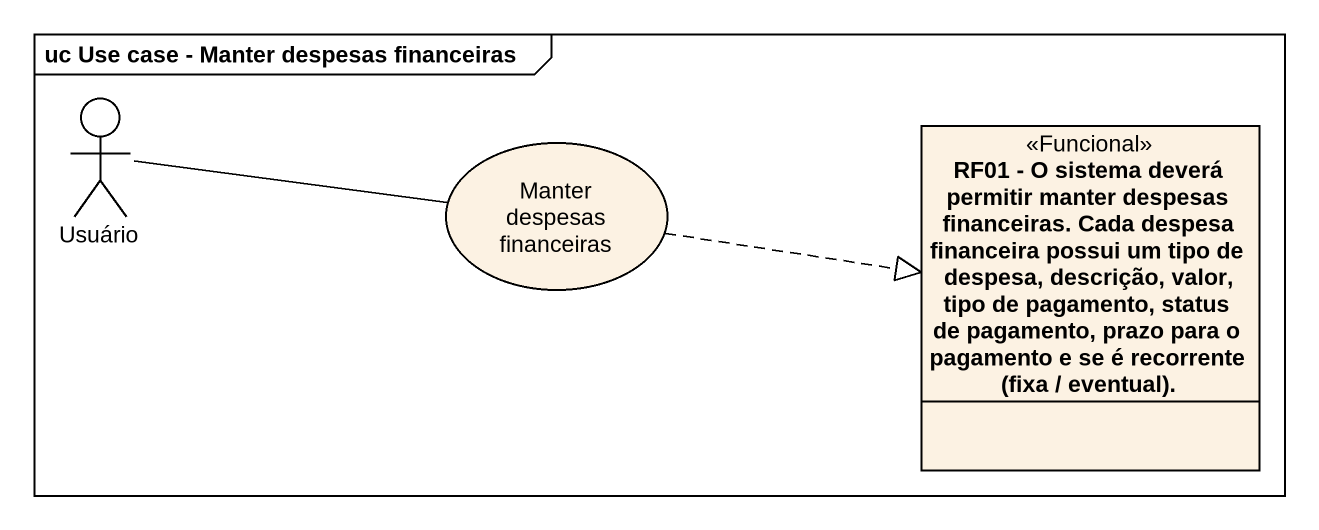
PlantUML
@startuml
mainframe uc Use case - Manter despesas financeiras
allowmixing
hide circle
hide empty members
actor Usuário
usecase "Manter despesas financeiras" as Manter_despesas_financeiras
class "RF01 - O sistema deverá permitir manter despesas financeiras. Cada despesa financeira possui um tipo de despesa, descrição, valor, tipo de pagamento, status de pagamento, prazo para o pagamento e se é recorrente (fixa / eventual)." as RF01_O_sistema_deverá <<Funcional>>
Usuário -right- Manter_despesas_financeiras
Manter_despesas_financeiras .right.|> RF01_O_sistema_deverá
@enduml
